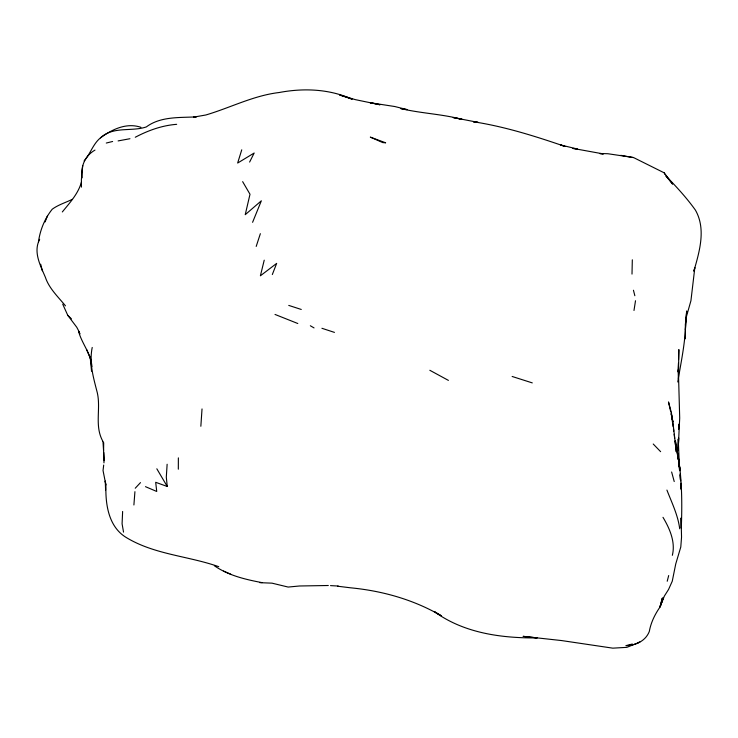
<?xml version="1.0" encoding="UTF-8"?>
<svg xmlns="http://www.w3.org/2000/svg" width="738" height="738" viewBox="0 0 738 738"><rect width="100%" height="100%" fill="white"/><g stroke="black" fill="none" stroke-linecap="round" stroke-linejoin="round"><path stroke-width="1.11" d="M678.573 359.618L678.859 349.581L678.425 378.622L678.37 369.609L679.698 418.086L678.139 450.217L678.24 438.962L679.569 470.623M677.761 381.97C681.1 361.657 685.602 341.5 685.722 320.919M685.316 338.76L685.353 324.259L686.552 316.168L690.925 300.744L694.836 267.617L693.849 271.169C699.449 251.64 706.248 229.112 695.427 210.127C686.663 197.821 676.349 186.705 665.87 175.856L672.622 184.122L664.246 172.858L633.462 157.517L607.891 153.735L600.049 153.495M178.319 469.202L178.365 457.864M103.597 450.494L103.689 442.689M82.121 177.84C80.497 166.484 84.824 155.903 94.981 150.091M678.48 362.967L677.899 371.823M200.847 426.269L202.028 408.944M122.628 511.462L122.084 523.795L123.541 532.126M632.318 259.813L632.005 274.093M678.24 447.966L678.766 438.012M167.129 464.248L166.308 477.135L167.258 486.48L155.69 482.301L156.733 491.471L145.478 486.665M102.886 441.342C93.901 425.374 101.595 407.579 96.798 390.808C93.071 376.279 89.16 362.709 92.213 347.46M685.344 329.766L686.681 310.975L685.953 318.705M218.771 566.692C188.31 555.945 154.583 554.635 126.429 537.615C108.8 527.126 105.469 505.087 105.894 486.324M133.901 504.976L134.925 491.683M82.739 165.598L81.392 179.537L81.42 187.129M678.591 429.11L679.209 423.935L678.554 429.433M678.6 428.889L678.831 426.905M103.698 465.051L103.034 470.503L105.968 485.373L105.257 481.038L105.608 490.115M103.966 462.874L103.735 452.449M672.355 555.308C675.639 542.024 669.689 528.556 662.992 517.32M633.988 310.477L635.51 300.735M38.459 241.879C40.11 230.025 44.723 218.559 52.241 209.205C58.237 204.795 65.645 202.59 72.306 199.343M264.222 260.182L260.385 275.809L276.658 263.392L272.322 274.545M667.217 581.24L668.683 575.548M241.75 149.823L237.645 163.052L254.176 153.015L249.61 162.065M81.411 182.194C78.237 193.707 69.686 202.885 62.324 211.944M256.197 246.427L260.357 233.688M252.59 222.313L261.344 200.801L245.237 214.675L249.998 194.242L242.645 181.64M45.055 221.953L47.555 215.727M39.658 239.306C32.998 251.953 40.415 265.505 45.378 277.285C49.077 288.438 58.154 296.888 65.461 305.827M84.095 160.902C90.414 153.882 92.97 143.993 100.451 137.868C112.028 129.371 126.475 122.379 140.94 127.314M135.229 488.233L140.488 482.615M100.451 137.868C113.301 125.958 131.244 131.964 146.29 126.945C160.607 116.263 179.472 117.803 196.326 116.862L193.513 117.148L205.791 114.999C230.367 107.757 253.485 95.525 279.241 92.508C303.641 87.914 329.24 88.92 352.164 99.196L339.628 94.971L355.255 99.621L380.015 104.759L370.199 102.73L394.756 106.521L407.182 109.621L400.826 108.587C421.057 113.421 441.988 114.003 462.117 119.371L453.197 117.545L478.104 122.37L473.556 121.871M135.275 137.25C148.163 130.451 162.019 125.442 176.668 124.325M632.328 644.025L625.925 645.649C635.704 645.427 645.519 641.11 649.302 631.497C650.898 622.568 654.892 614.367 660.067 606.968L662.281 598.214L660.067 606.968L663.49 597.402L660.067 606.682L664.412 595.981L668.554 589.468L672.253 581.24L675.74 563.961L680.787 547.015L681.543 537.116L681.073 517.947L681.294 528.057C682.29 502.32 682.013 476.305 677.189 450.927L680.168 470.623L675.344 440.475L676.654 449.756M637.66 642.678L639.791 642.134L626.876 647.346L612.808 648.158L561.609 640.566L523.085 636.34L537.163 637.9C501.462 638.232 463.805 633.176 434.239 611.525L441.398 615.833C413.631 599.634 382.349 590.834 350.467 587.799L337.598 586.212M106.281 143.043L112.619 141.484M118.117 140.912L129.953 138.716M214.352 565.742C228.549 575.594 245.505 579.468 262.119 582.651M259.868 582.669L271.999 583.158L288.152 587.061L299.508 585.99L328.318 585.502M330.523 585.621L338.253 586.037M600.012 153.698L603.352 153.928L573.112 148.43M473.427 121.752C504.654 126.576 535.022 136.152 564.939 146.41L560.576 144.971L577.319 148.993L572.965 148.467M620.769 155.321L633.305 157.572M532.273 382.893L512.144 376.472M321.925 328.29L334.462 332.395M288.743 305.403L301.27 309.462M275.016 314.443L297.801 323.512M223.503 571.055L230.819 574.219M448.418 380.393L429.83 370.282M310.338 325.753L314.047 327.921M62.73 304.194L67.758 315.31L71.429 318.862M653.231 444.018L660.63 451.674M67.758 315.31L76.78 327.275L79.169 331.814M80.082 333.816L78.579 331.362C81.789 343.631 91.208 353.742 91.918 366.703M156.825 468.796L167.258 486.48M86.586 349.461L91.309 360.513M666.921 490.078C671.829 502.744 677.973 515.152 679.707 528.786M664.246 172.858L664.827 174.325M91.558 371.26L90.082 356.223M671.626 471.997L674.228 481.545M633.444 290.237L634.846 295.717M40.691 264.222L42.315 270.763M670.731 411.85L668.499 401.952L671.368 412.625L672.871 421.942L676.294 451.794L675.058 441.472M671.211 414.092L672.871 421.942L671.239 413.345L671.681 416.712M677.17 452.957L677.512 455.097M677.862 457.237L678.204 459.377M678.545 461.518L679.061 464.719M672.004 418.926L673.13 426.702M673.453 428.916L673.776 431.14M674.163 434.239L674.68 438.372M679.08 464.165L678.305 457.8L679.716 469.46L679.329 466.287M680.768 483.75L681.414 489.949L680.814 484.229M680.085 474.027L680.648 480.872M680.833 483.159L681.294 488.86M679.403 466.859L678.849 459.221L679.504 470.023M102.969 441.592L104.233 460.696M680.067 475.124L680.344 479.654M385.587 142.766L382.764 142.6L370.319 137.12L385.587 142.766"/></g></svg>
